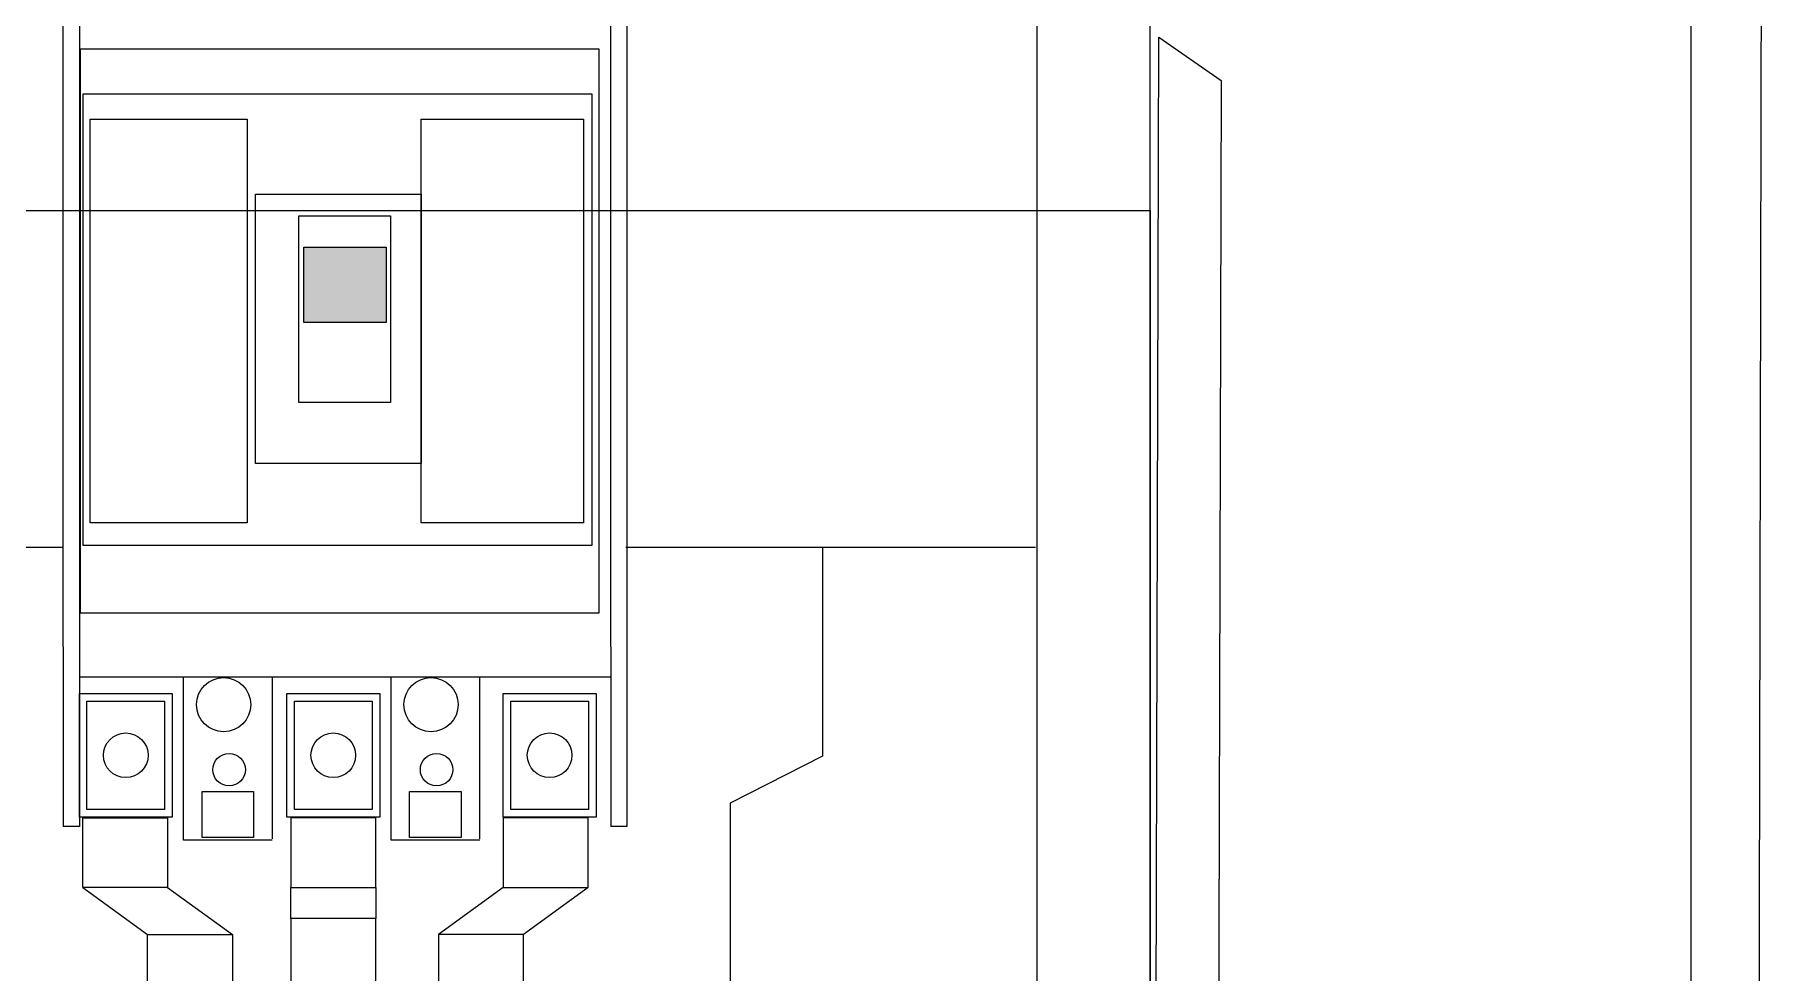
# Model space of a CAD drawing. Header units: inches. Extents: x 18739 to 22272, y 3658 to 7913.
# Drawn here: x 21770.38 to 21796.6, y 5345.75 to 5359.98 of the extents above; entities that cross this region are included whole.
import ezdxf

# ---------------------------------------------------------------- set-up
doc = ezdxf.new("R2010")
doc.units = ezdxf.units.IN
doc.header["$MEASUREMENT"] = 0
for name, color, linetype, lineweight in [('125-250AT', 7, 'Continuous', 13), ('breaker', 8, 'Continuous', 13), ('ENCLOSRURE', 7, 'Continuous', 20)]:
    doc.layers.add(name, color=color, linetype=linetype, lineweight=lineweight)

msp = doc.modelspace()

# ---------------------------------------------------------------- hatches: boundary and pattern name
at = {"layer": 'ENCLOSRURE'}
h = msp.add_hatch(color=6, dxfattribs=at)
h.dxf.hatch_style = 1
h.paths.add_polyline_path([(21775.71498, 5356.74849), (21774.46545, 5356.74849), (21774.46545, 5355.6062), (21775.71498, 5355.6062)])

# ---------------------------------------------------------------- linework, layer by layer
at = {"layer": '125-250AT'}
for p, q in [((21770.81479, 5350.68768, 8.67802), (21770.81479, 5362.36337, 8.67802)), ((21771.05905, 5362.36337, 8.67802), (21771.05905, 5347.96013, 8.67802)), ((21779.11832, 5350.68768, -847.11852), (21779.11832, 5362.36337, -847.11852)), ((21779.36259, 5362.36337, -847.11852), (21779.36259, 5347.96013, -847.11852)), ((21770.81479, 5350.68768, 8.67802), (21770.81466, 5347.96013, 8.67802)), ((21770.81479, 5350.68768, -90.43213), (21770.81479, 5348.24036, -90.43213)), ((21770.81479, 5350.68768, -186.34454), (21770.81479, 5348.24036, -186.34454)), ((21779.11832, 5350.68768, -847.11852), (21779.1182, 5347.96013, -847.11852)), ((21779.11832, 5350.68768, -946.22866), (21779.11832, 5348.24036, -946.22866)), ((21779.11832, 5350.68768, -1042.14108), (21779.11832, 5348.24036, -1042.14108)), ((21771.05905, 5350.23219, 8.67802), (21779.11832, 5350.23219, -847.11852)), ((21772.63974, 5347.75181, -847.11852), (21772.63974, 5350.21999, -847.11852)), ((21773.988, 5347.77266, -847.11852), (21773.988, 5350.21999, -847.11852)), ((21773.988, 5347.77266, -946.22866), (21773.988, 5350.21999, -946.22866)), ((21773.988, 5347.77266, -1042.14108), (21773.988, 5350.21999, -1042.14108)), ((21775.78676, 5347.75181, -1702.91506), (21775.78676, 5350.21999, -1702.91506)), ((21777.13502, 5347.77266, -1702.91506), (21777.13502, 5350.21999, -1702.91506)), ((21777.13502, 5347.77266, -1802.0252), (21777.13502, 5350.21999, -1802.0252)), ((21777.13502, 5347.77266, -1897.93761), (21777.13502, 5350.21999, -1897.93761)), ((21771.05905, 5347.96013, 8.67802), (21770.81466, 5347.96013, 8.67802)), ((21779.36259, 5347.96013, -847.11852), (21779.1182, 5347.96013, -847.11852)), ((21773.98403, 5347.75181, -847.11852), (21772.63974, 5347.75181, -847.11852)), ((21777.13105, 5347.75181, -1702.91506), (21775.78676, 5347.75181, -1702.91506))]:
    msp.add_line(p, q, dxfattribs=at)
for points, elevation in [([(21778.93632, 5351.19687), (21771.07453, 5351.19687), (21771.07453, 5359.75822), (21778.93632, 5359.75822)], -847.11852), ([(21771.11403, 5352.22922), (21778.83684, 5352.22922), (21778.83684, 5359.07256), (21771.11403, 5359.07256)], 8.67802), ([(21772.46805, 5348.10483), (21771.05905, 5348.10483), (21771.05905, 5349.97829), (21772.46805, 5349.97829)], 8.67802), ([(21775.61507, 5348.10483), (21774.20607, 5348.10483), (21774.20607, 5349.97829), (21775.61507, 5349.97829)], -847.11852), ([(21778.89656, 5348.10483), (21777.48756, 5348.10483), (21777.48756, 5349.97829), (21778.89656, 5349.97829)], -847.11852), ([(21773.70187, 5347.79615), (21772.91998, 5347.79615), (21772.91998, 5348.49401), (21773.70187, 5348.49401)], -847.11852), ([(21776.84889, 5347.79615), (21776.067, 5347.79615), (21776.067, 5348.49401), (21776.84889, 5348.49401)], -1702.91506)]:
    msp.add_lwpolyline(points, close=True, dxfattribs=dict(at, elevation=elevation))
for points in [[(21771.22206, 5352.56595), (21771.22206, 5358.69447), (21773.60168, 5358.69447), (21773.60168, 5352.56595)], [(21776.24269, 5352.56595), (21776.24269, 5358.69447), (21778.70624, 5358.69447), (21778.70624, 5352.56595)], [(21773.73022, 5357.55572), (21776.24269, 5357.55572), (21776.24269, 5353.46867), (21773.73022, 5353.46867)], [(21774.39026, 5357.22678), (21775.77963, 5357.22678), (21775.77963, 5354.39173), (21774.39026, 5354.39173)], [(21774.46545, 5356.74849), (21775.71498, 5356.74849), (21775.71498, 5355.6062), (21774.46545, 5355.6062)]]:
    msp.add_lwpolyline(points, close=True, dxfattribs=at)
for centre, radius in [((21773.2468, 5349.81, -847.11852), 0.41096), ((21773.2468, 5349.81, -944.18459), 0.41096), ((21776.39382, 5349.81, -1702.91506), 0.41096), ((21776.39382, 5349.81, -1799.98112), 0.41096), ((21773.3305, 5348.82345, -847.11852), 0.24673), ((21776.47752, 5348.82345, -1702.91506), 0.24673)]:
    msp.add_circle(centre, radius, dxfattribs=at)
at = {"layer": 'breaker'}
for points, elevation in [([(21771.17432, 5349.86301), (21772.35278, 5349.86301), (21772.35278, 5348.2201), (21771.17432, 5348.2201)], 8.67802), ([(21774.32134, 5349.86301), (21775.4998, 5349.86301), (21775.4998, 5348.2201), (21774.32134, 5348.2201)], -847.11852), ([(21777.60284, 5349.86301), (21778.78129, 5349.86301), (21778.78129, 5348.2201), (21777.60284, 5348.2201)], -847.11852)]:
    msp.add_lwpolyline(points, close=True, dxfattribs=dict(at, elevation=elevation))
for centre in [(21771.76355, 5349.04156, 8.55917), (21771.76355, 5349.04156, -93.24825), (21771.76355, 5349.04156, -190.90577), (21774.91057, 5349.04156, -847.23737), (21774.91057, 5349.04156, -949.04479), (21774.91057, 5349.04156, -1046.7023), (21778.19206, 5349.04156, -847.23737), (21778.19206, 5349.04156, -949.04479), (21778.19206, 5349.04156, -1046.7023)]:
    msp.add_circle(centre, 0.33867, dxfattribs=at)
at = {"layer": 'ENCLOSRURE', "color": 252}
for p, q in [((21764.60053, 5352.19769), (21770.81238, 5352.19769)), ((21779.34974, 5352.19769), (21785.56159, 5352.19769)), ((21782.32992, 5352.19914), (21782.32992, 5349.02984)), ((21782.32992, 5349.02984), (21780.93164, 5348.31613)), ((21780.93164, 5348.31613), (21780.93164, 5345.42514))]:
    msp.add_line(p, q, dxfattribs=at)
at = {"layer": 'ENCLOSRURE'}
for p, q in [((21771.10963, 5347.03792), (21772.09354, 5346.32341)), ((21772.39785, 5347.03792), (21773.38177, 5346.32341)), ((21777.48935, 5347.03792), (21776.50544, 5346.32341)), ((21778.77758, 5347.03792), (21777.79366, 5346.32341))]:
    msp.add_line(p, q, dxfattribs=at)
for points in [[(21753.17207, 5378.03026), (21796.60247, 5378.03026), (21796.45071, 5305.38892), (21753.02031, 5305.38892)], [(21754.27207, 5376.93026), (21795.50247, 5376.93026), (21795.50247, 5307.07429), (21754.27207, 5307.07429)], [(21787.43249, 5359.9366), (21788.37993, 5359.28101), (21788.25459, 5314.547), (21787.30715, 5314.0446)], [(21762.60669, 5357.30677), (21787.30031, 5357.30677), (21787.30031, 5312.21115), (21762.60669, 5312.21115)], [(21771.10963, 5348.09101), (21772.39785, 5348.09101), (21772.39785, 5347.03792), (21771.10963, 5347.03792)], [(21775.5558, 5348.09101), (21774.26758, 5348.09101), (21774.26758, 5347.03792), (21775.5558, 5347.03792)], [(21778.77758, 5348.09101), (21777.48935, 5348.09101), (21777.48935, 5347.03792), (21778.77758, 5347.03792)], [(21774.26758, 5347.03792), (21775.5558, 5347.03792), (21775.5558, 5346.56644), (21774.26758, 5346.56644)]]:
    msp.add_lwpolyline(points, close=True, dxfattribs=at)
at = {"layer": 'ENCLOSRURE', "color": 252}
msp.add_lwpolyline([(21785.58555, 5363.5877), (21787.29775, 5363.5877), (21787.29775, 5344.69277), (21785.58555, 5344.69277)], close=True, dxfattribs=at)
at = {"layer": 'ENCLOSRURE'}
for points in [[(21775.5558, 5344.85305), (21775.5558, 5346.56644), (21774.26758, 5346.56644), (21774.26758, 5344.84191)], [(21772.09354, 5345.42209), (21772.09354, 5346.32341), (21773.38177, 5346.32341), (21773.38177, 5344.83243)], [(21777.79366, 5345.42209), (21777.79366, 5346.32341), (21776.50544, 5346.32341), (21776.50544, 5344.83243)]]:
    msp.add_lwpolyline(points, dxfattribs=at)

doc.saveas('drawing.dxf')
